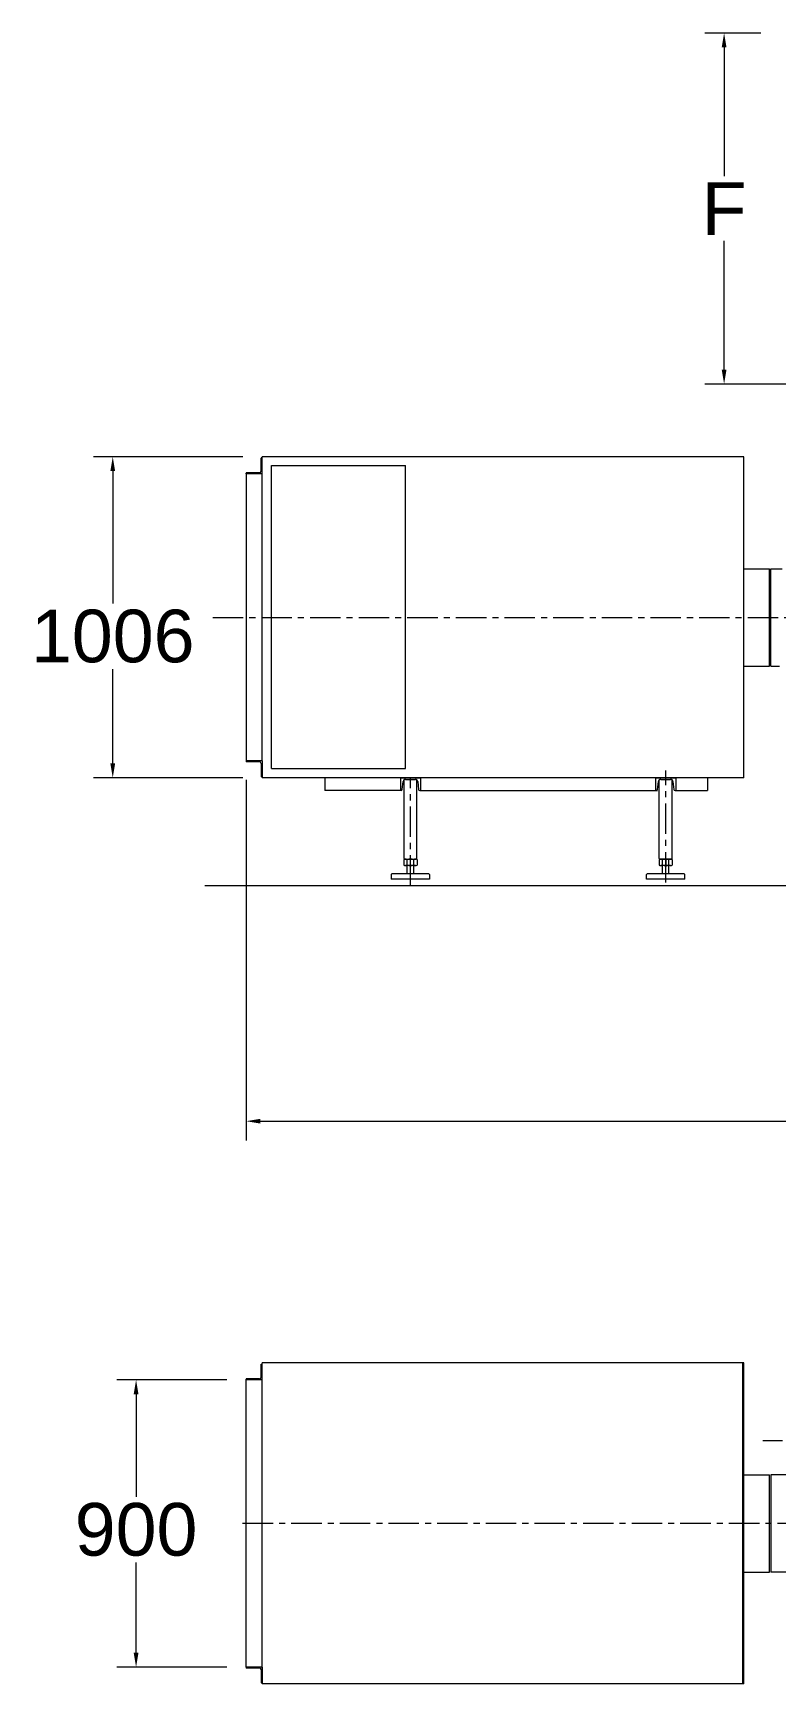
# Model space of a CAD drawing. Header units: millimetres. Extents: x 0 to 559189, y 1 to 426050.
# Drawn here: x 382149 to 441293, y 174497 to 305887 of the extents above; entities that cross this region are included whole.
import ezdxf

# ---------------------------------------------------------------- set-up
doc = ezdxf.new("R2010")
doc.units = ezdxf.units.MM
doc.header["$LTSCALE"] = 25.4
doc.linetypes.add('CENTER', pattern=[50.8, 31.75, -6.35, 6.35, -6.35])
doc.layers.get('Defpoints').update_dxf_attribs({"lineweight": 5})
doc.layers.add('CAXA0', color=7, linetype='Continuous', lineweight=5)
doc.layers.add('CAXA1', color=5, linetype='CENTER', lineweight=5)
doc.styles.add('Roman', font='arial.ttf')
doc.styles.get("Standard").update_dxf_attribs({"font": 'arial.ttf'})
doc.dimstyles.new('ISO-25', dxfattribs={"dimscale": 30, "dimtxt": 38.1, "dimasz": 38.1, "dimexe": 50.8, "dimexo": 50.8, "dimgap": 15.875, "dimtad": 1, "dimtih": 1, "dimtoh": 1, "dimdec": 1, "dimlfac": 0.03937, "dimdsep": 46, "dimtxsty": 'Standard', "dimcen": 63.5, "dimclrd": 7, "dimclre": 7, "dimclrt": 7, "dimadec": 0, "dimazin": 0, "dimtfac": 1, "dimtdec": 1, "dimtmove": 0, "dimatfit": 3, "dimfxl": 25.4, "dimlwd": 5, "dimlwe": 5, "dimarcsym": 0})

# ---------------------------------------------------------------- blocks, each defined once
blk = doc.blocks.new('*D11')
at = {"color": 7, "linetype": 'Continuous', "lineweight": 5, "transparency": 16777216}
for p, q in [((398858, 272163), (386972, 272163)), ((388496, 271020), (388496, 260486)), ((388496, 247753), (388496, 255254)), ((398858, 246610), (386972, 246610))]:
    blk.add_line(p, q, dxfattribs=at)
at = {"color": 7, "transparency": 16777216}
for points in [[(388305, 271020), (388686, 271020), (388496, 272163)], [(388305, 247753), (388686, 247753), (388496, 246610)]]:
    blk.add_solid(points, dxfattribs=at)
at = {"layer": 'Defpoints', "color": 0, "transparency": 16777216}
for p in [(388496, 272163), (400382, 272163), (400382, 246610)]:
    blk.add_point(p, dxfattribs=at)
at = {"color": 7, "lineweight": 5, "transparency": 16777216, "insert": (388496, 257870), "char_height": 4191, "attachment_point": 5, "style": 'Roman'}
blk.add_mtext('1006', dxfattribs=at)
blk = doc.blocks.new('*D22')
at = {"color": 7, "linetype": 'Continuous', "lineweight": 5, "transparency": 16777216}
for p, q in [((397588, 198704), (388830, 198704)), ((390354, 197561), (390354, 189392)), ((390354, 176987), (390354, 184160)), ((397588, 175844), (388830, 175844))]:
    blk.add_line(p, q, dxfattribs=at)
at = {"color": 7, "transparency": 16777216}
for points in [[(390164, 197561), (390545, 197561), (390354, 198704)], [(390164, 176987), (390545, 176987), (390354, 175844)]]:
    blk.add_solid(points, dxfattribs=at)
at = {"layer": 'Defpoints', "color": 0, "transparency": 16777216}
for p in [(399112, 198704), (390354, 175844), (399112, 175844)]:
    blk.add_point(p, dxfattribs=at)
at = {"color": 7, "lineweight": 5, "transparency": 16777216, "insert": (390354, 186776), "char_height": 4191, "attachment_point": 5, "style": 'Roman'}
blk.add_mtext('900', dxfattribs=at)
blk = doc.blocks.new('*D8')
at = {"color": 7, "linetype": 'Continuous', "lineweight": 5, "transparency": 16777216}
for p, q in [((440076, 305887), (435639, 305887)), ((437163, 304744), (437163, 294489)), ((437163, 279090), (437163, 289346)), ((442292, 277947), (435639, 277947))]:
    blk.add_line(p, q, dxfattribs=at)
at = {"color": 7, "transparency": 16777216}
for points in [[(436972, 304744), (437353, 304744), (437163, 305887)], [(436972, 279090), (437353, 279090), (437163, 277947)]]:
    blk.add_solid(points, dxfattribs=at)
at = {"layer": 'Defpoints', "color": 0, "transparency": 16777216}
for p in [(441600, 305887), (437163, 277947), (443816, 277947)]:
    blk.add_point(p, dxfattribs=at)
at = {"color": 7, "lineweight": 5, "transparency": 16777216, "insert": (437163, 291917), "char_height": 4191, "attachment_point": 5, "style": 'Roman'}
blk.add_mtext('F', dxfattribs=at)
blk = doc.blocks.new('*D10')
at = {"color": 7, "linetype": 'Continuous', "lineweight": 5, "transparency": 16777216}
for p, q in [((505855, 252350), (505855, 217762)), ((399112, 246445), (399112, 217762)), ((400255, 219286), (504712, 219286))]:
    blk.add_line(p, q, dxfattribs=at)
at = {"color": 7, "transparency": 16777216}
for points in [[(400255, 219476), (400255, 219095), (399112, 219286)], [(504712, 219476), (504712, 219095), (505855, 219286)]]:
    blk.add_solid(points, dxfattribs=at)
at = {"layer": 'Defpoints', "color": 0, "transparency": 16777216}
for p in [(505855, 253874), (399112, 247969), (505855, 219286)]:
    blk.add_point(p, dxfattribs=at)
at = {"color": 7, "lineweight": 5, "transparency": 16777216, "insert": (452378, 221857), "char_height": 4191, "attachment_point": 5, "style": 'Roman'}
blk.add_mtext('B', dxfattribs=at)

msp = doc.modelspace()

# ---------------------------------------------------------------- linework, layer by layer
at = {"color": 7, "lineweight": 5}
msp.add_line((395833.92, 238043.91), (508841.8, 238043.91), dxfattribs=at)
at = {"layer": 'CAXA0', "color": 7, "linetype": 'Continuous', "lineweight": 5}
for p, q in [((400305.46, 271032.27), (400305.46, 272060.97)), ((400381.66, 272086.37), (400330.86, 272086.37)), ((438735.69, 272162.57), (400381.66, 272162.57)), ((400381.66, 247968.58), (400381.66, 272162.57)), ((400381.66, 270816.37), (400381.66, 272086.37)), ((405117.98, 272162.57), (405117.98, 272164.09)), ((438735.69, 246610.15), (438735.69, 272156.22)), ((399111.66, 270816.37), (399111.66, 270867.17)), ((399111.66, 270841.77), (399111.66, 247968.58)), ((400381.66, 270816.37), (399111.66, 270816.37)), ((400165.76, 270892.57), (399137.06, 270892.57)), ((401142.9, 247346.75), (401142.9, 271476.77)), ((401142.9, 271476.77), (411810.9, 271476.77)), ((411810.9, 247346.75), (411810.9, 271476.77)), ((438735.69, 263253.51), (440767.64, 263253.51)), ((440767.64, 255506.51), (440767.64, 263253.51)), ((440894.64, 263253.51), (441783.64, 263253.51)), ((440894.64, 255506.51), (440894.64, 263253.51)), ((438735.69, 255506.51), (439717.55, 255506.51)), ((438735.69, 255506.51), (440767.64, 255506.51)), ((440894.64, 255506.51), (441580.44, 255506.51)), ((400381.66, 247968.58), (399111.66, 247968.58)), ((399111.66, 247968.58), (399111.66, 247917.78)), ((400165.76, 247892.38), (399137.06, 247892.38)), ((400305.46, 247752.68), (400305.46, 246723.98)), ((400381.66, 247968.58), (400381.66, 246698.58)), ((400381.66, 247956.35), (400381.66, 246610.15)), ((401142.9, 247346.75), (411810.9, 247346.75)), ((400381.66, 246698.58), (400330.86, 246698.58)), ((438735.69, 246610.15), (400381.66, 246610.15)), ((411946.31, 246610.15), (404597.28, 246610.15)), ((405372.23, 246611.32), (405372.23, 245595.32)), ((411392.03, 246611.32), (412992.24, 246611.32)), ((411392.03, 246611.32), (411392.03, 245595.32)), ((411546.52, 245682.23), (411610.08, 246317.85)), ((411683.89, 240190.2), (411683.89, 246450.2)), ((411799.64, 246489.4), (412584.63, 246489.4)), ((412699.89, 240190.2), (412699.89, 246450.58)), ((412774.19, 246317.85), (412837.75, 245682.23)), ((412992.24, 246611.32), (412992.24, 245595.32)), ((431712.05, 246611.32), (433312.25, 246611.32)), ((431712.05, 246611.32), (431712.05, 245595.32)), ((431866.54, 245682.23), (431930.1, 246317.85)), ((432003.9, 240190.2), (432003.9, 246450.2)), ((432119.65, 246489.4), (432904.64, 246489.4)), ((433019.9, 240190.2), (433019.9, 246450.58)), ((433094.2, 246317.85), (433157.76, 245682.23)), ((433312.25, 246611.32), (433312.25, 245595.32)), ((435852.25, 246611.32), (435852.25, 245595.32)), ((411450.48, 245595.32), (405372.23, 245595.32)), ((411450.48, 245595.32), (411392.03, 245595.32)), ((412933.79, 245595.32), (431867.01, 245595.32)), ((412933.79, 245595.32), (412992.24, 245595.32)), ((431770.49, 245595.32), (431712.05, 245595.32)), ((433253.8, 245595.32), (433312.25, 245595.32)), ((433312.25, 245595.32), (435852.25, 245595.32)), ((411663.96, 240100.47), (411663.96, 239665.24)), ((411683.89, 240190.2), (411734.69, 240139.4)), ((411683.89, 240190.2), (411734.69, 240139.4)), ((411734.69, 240139.4), (412649.09, 240139.4)), ((411734.69, 240139.4), (412649.09, 240139.4)), ((412587.84, 239626.31), (411795.94, 239626.31)), ((411927.92, 239665.24), (411927.92, 240100.47)), ((411928.36, 238964.75), (411928.36, 239626.31)), ((412455.41, 238964.75), (412455.41, 239626.31)), ((412455.85, 239665.24), (412455.85, 240100.47)), ((412649.09, 240139.4), (412699.89, 240190.2)), ((412649.09, 240139.4), (412699.89, 240190.2)), ((412719.82, 240100.47), (412719.82, 239665.24)), ((431983.97, 240100.47), (431983.97, 239665.24)), ((432003.9, 240190.2), (432054.7, 240139.4)), ((432054.7, 240139.4), (432969.1, 240139.4)), ((432907.85, 240139.4), (432115.96, 240139.4)), ((432907.85, 239626.31), (432115.96, 239626.31)), ((432247.94, 239665.24), (432247.94, 240100.47)), ((432248.38, 238964.75), (432248.38, 239626.31)), ((432511.9, 240178.32), (432511.9, 239550.11)), ((432775.43, 238964.75), (432775.43, 239626.31)), ((432775.87, 239665.24), (432775.87, 240100.47)), ((432969.1, 240139.4), (433019.9, 240190.2)), ((433039.83, 240100.47), (433039.83, 239665.24)), ((410667.89, 238913.95), (410718.69, 238964.75)), ((410667.89, 238913.95), (410667.89, 238558.35)), ((413715.89, 238558.35), (410667.89, 238558.35)), ((413715.89, 238552), (410667.89, 238552)), ((413665.09, 238964.75), (410718.69, 238964.75)), ((413665.09, 238964.75), (413715.89, 238913.95)), ((413715.89, 238913.95), (413715.89, 238558.35)), ((430987.9, 238913.95), (431038.7, 238964.75)), ((430987.9, 238552), (430987.9, 238913.95)), ((434035.9, 238552), (430987.9, 238552)), ((433985.1, 238964.75), (431038.7, 238964.75)), ((433985.1, 238964.75), (434035.9, 238913.95)), ((434035.9, 238558.35), (434035.9, 238913.95)), ((400305.46, 198919.51), (400305.46, 199948.21)), ((402206.19, 200049.81), (400381.66, 200049.81)), ((400381.66, 174497.39), (400381.66, 200049.81)), ((400381.66, 198703.61), (400381.66, 199973.61)), ((438735.69, 200049.81), (401727.87, 200049.81)), ((438659.49, 174497.39), (438659.49, 200049.81)), ((438735.69, 174497.39), (438735.69, 200049.81)), ((399111.66, 175843.59), (399111.66, 198754.19)), ((400381.66, 198703.61), (399111.66, 198703.61)), ((400165.76, 198779.81), (399137.06, 198779.81)), ((438735.69, 191146.99), (440767.65, 191147.07)), ((438735.69, 191146.99), (440005.69, 191146.99)), ((440767.63, 183400.1), (440767.65, 191147.1)), ((440894.64, 191147.1), (440894.64, 183400.1)), ((442164.64, 191147.1), (440894.64, 191147.1)), ((438735.69, 183399.99), (440767.63, 183399.98)), ((442164.64, 183400.1), (440894.64, 183400.1)), ((400381.66, 175843.59), (399111.66, 175843.59)), ((399111.66, 175843.59), (399111.66, 175792.79)), ((400165.76, 175767.39), (399137.06, 175767.39)), ((400305.46, 175627.69), (400305.46, 174598.99)), ((400381.66, 175843.59), (400381.66, 174573.59)), ((438735.69, 174497.39), (400381.66, 174497.39))]:
    msp.add_line(p, q, dxfattribs=at)
for centre, radius, start, end in [((400330.86, 272060.97), 25.4, 90, 180), ((399137.06, 270867.17), 25.4, 90, 180), ((400165.76, 271032.27), 139.7, 270, 0), ((399137.06, 247917.78), 25.4, 180, 270), ((400165.76, 247752.68), 139.7, 0, 90), ((400330.86, 246723.98), 25.4, 180, 270), ((411799.64, 246298.9), 190.5, 90, 174.2894069), ((412584.63, 246298.9), 190.5, 5.7105931, 90), ((432119.65, 246298.9), 190.5, 90, 174.2894069), ((432904.64, 246298.9), 190.5, 5.7105931, 90), ((411450.48, 245691.84), 96.52, 270, 354.2894069), ((412933.79, 245691.84), 96.52, 185.7105931, 270), ((431770.49, 245691.84), 96.52, 270, 354.2894069), ((433253.8, 245691.84), 96.52, 185.7105931, 270), ((411795.94, 239896.2), 243.2, 57.1327678, 122.8672322), ((411795.94, 239869.51), 243.2, 237.1327678, 302.8672322), ((412191.89, 239224.99), 914.4, 73.2213451, 106.7786549), ((412191.89, 240540.72), 914.4, 253.2213451, 286.7786549), ((412587.84, 239896.2), 243.2, 57.1327678, 122.8672322), ((412587.84, 239869.51), 243.2, 237.1327678, 302.8672322), ((432115.96, 239896.2), 243.2, 57.1327678, 122.8672322), ((432115.96, 239869.51), 243.2, 237.1327678, 302.8672322), ((432511.9, 239224.99), 914.4, 73.2213451, 106.7786549), ((432511.9, 240540.72), 914.4, 253.2213451, 286.7786549), ((432907.85, 239896.2), 243.2, 57.1327678, 122.8672322), ((432907.85, 239869.51), 243.2, 237.1327678, 302.8672322), ((399137.06, 198754.19), 25.4, 90, 180), ((400165.76, 198919.51), 139.7, 270, 0), ((399137.06, 175792.79), 25.4, 180, 270), ((400165.76, 175627.69), 139.7, 0, 90)]:
    msp.add_arc(centre, radius, start, end, dxfattribs=at)
at = {"layer": 'CAXA1', "linetype": 'CENTER', "lineweight": 5, "ltscale": 3}
for p, q in [((396461.89, 259380.03), (507137.33, 259379.95)), ((432511.9, 238290.15), (432511.9, 247184.91)), ((412191.89, 238044), (412191.89, 246526.59)), ((457294.41, 193851.85), (440242.88, 193851.85)), ((463192.6, 187273.25), (398398.76, 187273.25))]:
    msp.add_line(p, q, dxfattribs=at)

# ---------------------------------------------------------------- dimensions: what is measured, and where the dimension line sits
at = {"color": 7, "lineweight": 5}
dim = msp.add_linear_dim(base=(437162.67, 277947.34), p1=(441599.77, 305887.35), p2=(443815.64, 277947.34), angle=90, text='F', dimstyle='ISO-25', override={"dimscale": 30, "dimtxt": 139.7, "dimpost": '\\X', "dimtxsty": 'Roman', "dimtmove": 1}, dxfattribs=at)
dim.commit()
dim.dimension.update_dxf_attribs({"geometry": '*D8', "text_midpoint": (437162.67, 291917.35)})
dim = msp.add_linear_dim(base=(388495.88, 272162.57), p1=(400381.66, 246610.15), p2=(400381.66, 272162.57), angle=90, dimstyle='ISO-25', override={"dimscale": 30, "dimtxt": 139.7, "dimpost": '\\X', "dimtxsty": 'Roman', "dimtmove": 1}, dxfattribs=at)
dim.commit()
dim.dimension.update_dxf_attribs({"geometry": '*D11', "text_midpoint": (388495.88, 257869.71), "dimtype": 160})
dim = msp.add_linear_dim(base=(505855.13, 219285.59), p1=(399111.66, 247968.58), p2=(505855.13, 253873.89), text='B', dimstyle='ISO-25', override={"dimscale": 30, "dimtxt": 139.7, "dimpost": '\\X', "dimtxsty": 'Roman', "dimtmove": 1}, dxfattribs=at)
dim.commit()
dim.dimension.update_dxf_attribs({"geometry": '*D10', "text_midpoint": (452377.96, 219285.59), "dimtype": 160})
dim = msp.add_linear_dim(base=(390354.15, 175843.59), p1=(399111.66, 198703.61), p2=(399111.66, 175843.59), angle=90, text='900', dimstyle='ISO-25', override={"dimscale": 30, "dimtxt": 139.7, "dimpost": '\\X', "dimtxsty": 'Roman', "dimtmove": 1}, dxfattribs=at)
dim.commit()
dim.dimension.update_dxf_attribs({"geometry": '*D22', "text_midpoint": (390354.15, 186775.85), "dimtype": 160})

doc.saveas('drawing.dxf')
